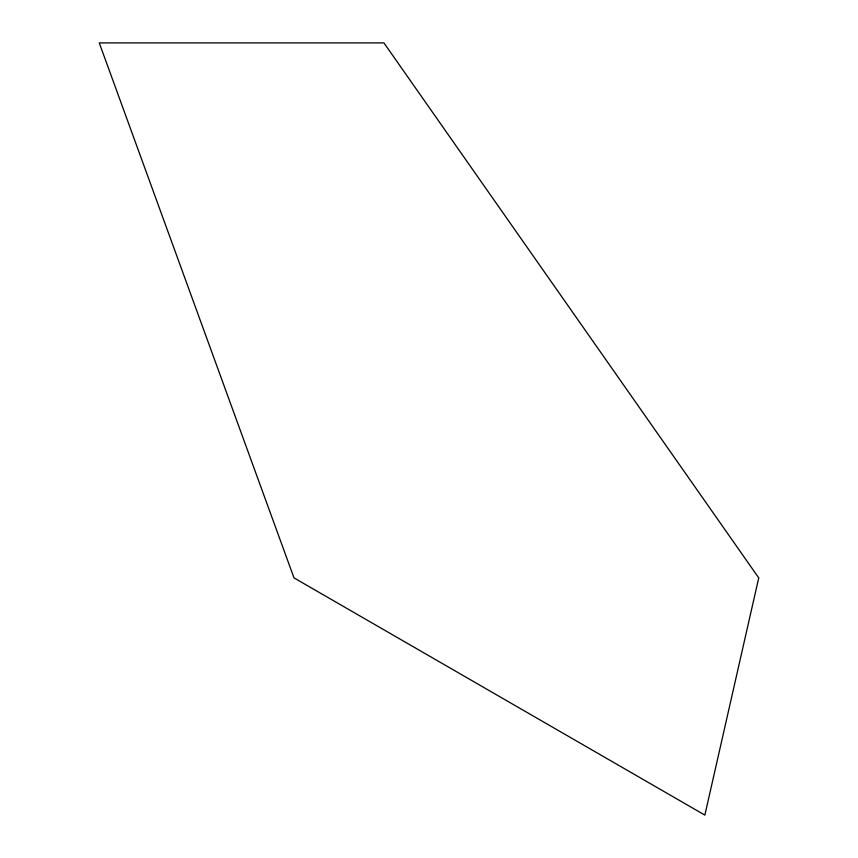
<?xml version="1.0" encoding="UTF-8"?>
<svg xmlns="http://www.w3.org/2000/svg" width="858" height="858" viewBox="0 0 858 858"><rect width="100%" height="100%" fill="white"/><g stroke="black" fill="none" stroke-linecap="round" stroke-linejoin="round"><path stroke-width="1.29" d="M758.729 577.884L704.858 815.1L293.994 577.884L99.271 42.9L383.934 42.9L758.729 577.884"/></g></svg>
